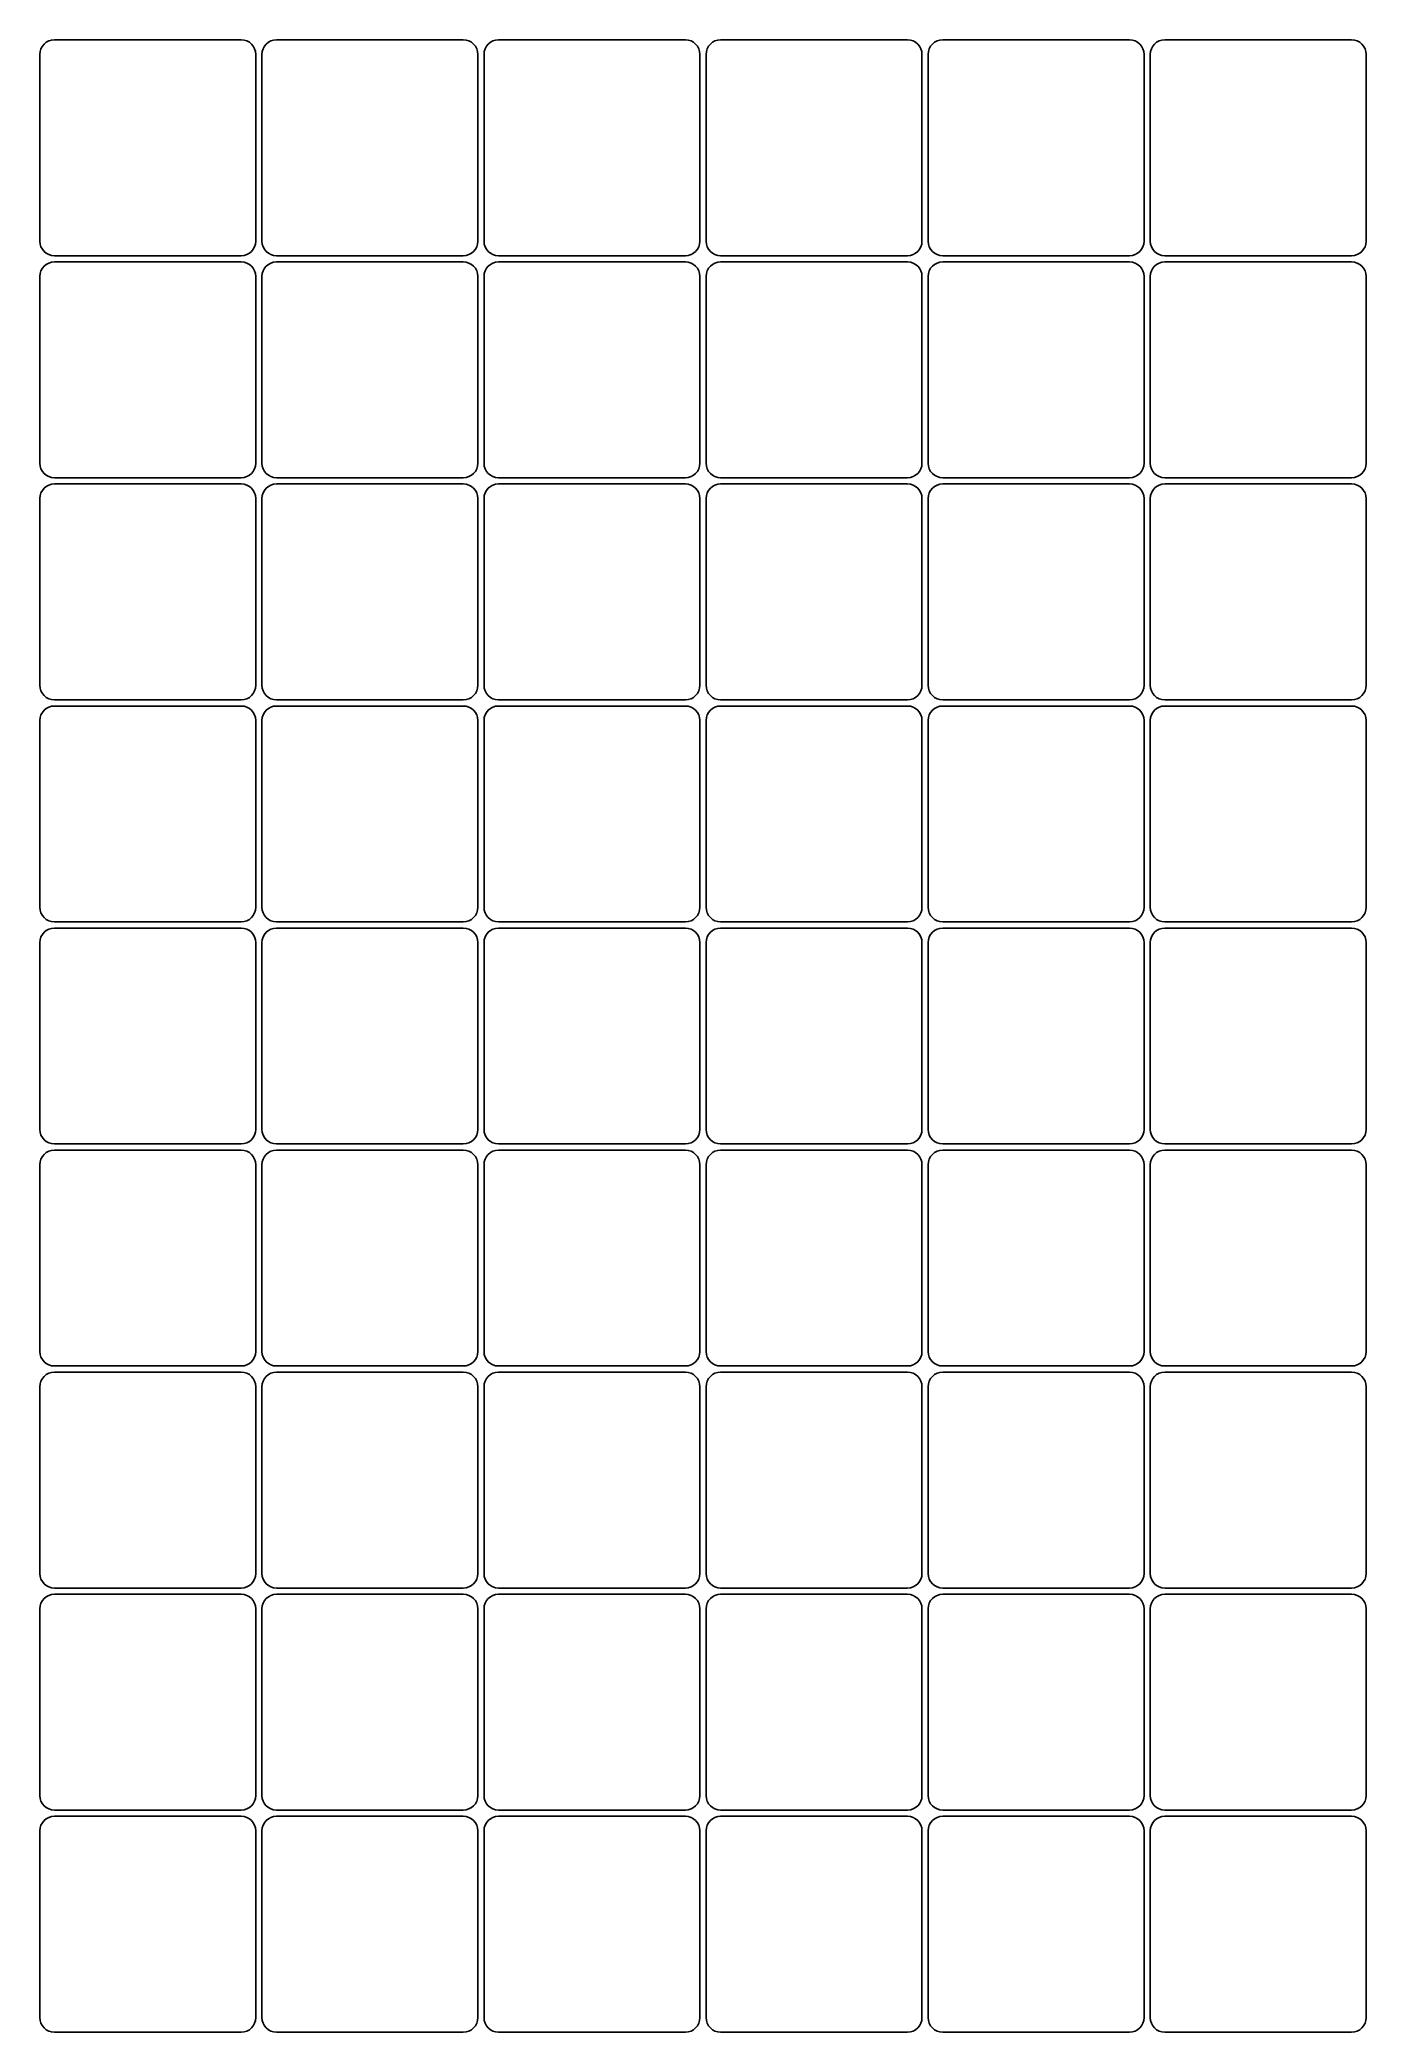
# Model space of a CAD drawing. Header units: inches. Extents: x 0.4 to 11.2, y -16.9 to -0.7.
import ezdxf

# ---------------------------------------------------------------- set-up
doc = ezdxf.new("R2010")
doc.units = ezdxf.units.IN

msp = doc.modelspace()

# ---------------------------------------------------------------- linework, layer by layer
for p, q in [((2.032, -0.7), (0.518, -0.7)), ((3.832, -0.7), (2.318, -0.7)), ((5.632, -0.7), (4.118, -0.7)), ((7.432, -0.7), (5.918, -0.7)), ((9.232, -0.7), (7.718, -0.7)), ((11.032, -0.7), (9.518, -0.7)), ((0.4, -0.818), (0.4, -2.332)), ((2.15, -2.332), (2.15, -0.818)), ((2.2, -0.818), (2.2, -2.332)), ((3.95, -2.332), (3.95, -0.818)), ((4, -0.818), (4, -2.332)), ((5.75, -2.332), (5.75, -0.818)), ((5.8, -0.818), (5.8, -2.332)), ((7.55, -2.332), (7.55, -0.818)), ((7.6, -0.818), (7.6, -2.332)), ((9.35, -2.332), (9.35, -0.818)), ((9.4, -0.818), (9.4, -2.332)), ((11.15, -2.332), (11.15, -0.818)), ((0.518, -2.45), (2.032, -2.45)), ((2.032, -2.5), (0.518, -2.5)), ((2.318, -2.45), (3.832, -2.45)), ((3.832, -2.5), (2.318, -2.5)), ((4.118, -2.45), (5.632, -2.45)), ((5.632, -2.5), (4.118, -2.5)), ((5.918, -2.45), (7.432, -2.45)), ((7.432, -2.5), (5.918, -2.5)), ((7.718, -2.45), (9.232, -2.45)), ((9.232, -2.5), (7.718, -2.5)), ((9.518, -2.45), (11.032, -2.45)), ((11.032, -2.5), (9.518, -2.5)), ((0.4, -2.618), (0.4, -4.132)), ((2.15, -4.132), (2.15, -2.618)), ((2.2, -2.618), (2.2, -4.132)), ((3.95, -4.132), (3.95, -2.618)), ((4, -2.618), (4, -4.132)), ((5.75, -4.132), (5.75, -2.618)), ((5.8, -2.618), (5.8, -4.132)), ((7.55, -4.132), (7.55, -2.618)), ((7.6, -2.618), (7.6, -4.132)), ((9.35, -4.132), (9.35, -2.618)), ((9.4, -2.618), (9.4, -4.132)), ((11.15, -4.132), (11.15, -2.618)), ((0.518, -4.25), (2.032, -4.25)), ((2.032, -4.3), (0.518, -4.3)), ((2.318, -4.25), (3.832, -4.25)), ((3.832, -4.3), (2.318, -4.3)), ((4.118, -4.25), (5.632, -4.25)), ((5.632, -4.3), (4.118, -4.3)), ((5.918, -4.25), (7.432, -4.25)), ((7.432, -4.3), (5.918, -4.3)), ((7.718, -4.25), (9.232, -4.25)), ((9.232, -4.3), (7.718, -4.3)), ((9.518, -4.25), (11.032, -4.25)), ((11.032, -4.3), (9.518, -4.3)), ((0.4, -4.418), (0.4, -5.932)), ((2.15, -5.932), (2.15, -4.418)), ((2.2, -4.418), (2.2, -5.932)), ((3.95, -5.932), (3.95, -4.418)), ((4, -4.418), (4, -5.932)), ((5.75, -5.932), (5.75, -4.418)), ((5.8, -4.418), (5.8, -5.932)), ((7.55, -5.932), (7.55, -4.418)), ((7.6, -4.418), (7.6, -5.932)), ((9.35, -5.932), (9.35, -4.418)), ((9.4, -4.418), (9.4, -5.932)), ((11.15, -5.932), (11.15, -4.418)), ((0.518, -6.05), (2.032, -6.05)), ((2.032, -6.1), (0.518, -6.1)), ((2.318, -6.05), (3.832, -6.05)), ((3.832, -6.1), (2.318, -6.1)), ((4.118, -6.05), (5.632, -6.05)), ((5.632, -6.1), (4.118, -6.1)), ((5.918, -6.05), (7.432, -6.05)), ((7.432, -6.1), (5.918, -6.1)), ((7.718, -6.05), (9.232, -6.05)), ((9.232, -6.1), (7.718, -6.1)), ((9.518, -6.05), (11.032, -6.05)), ((11.032, -6.1), (9.518, -6.1)), ((0.4, -6.218), (0.4, -7.732)), ((2.15, -7.732), (2.15, -6.218)), ((2.2, -6.218), (2.2, -7.732)), ((3.95, -7.732), (3.95, -6.218)), ((4, -6.218), (4, -7.732)), ((5.75, -7.732), (5.75, -6.218)), ((5.8, -6.218), (5.8, -7.732)), ((7.55, -7.732), (7.55, -6.218)), ((7.6, -6.218), (7.6, -7.732)), ((9.35, -7.732), (9.35, -6.218)), ((9.4, -6.218), (9.4, -7.732)), ((11.15, -7.732), (11.15, -6.218)), ((0.518, -7.85), (2.032, -7.85)), ((2.032, -7.9), (0.518, -7.9)), ((2.318, -7.85), (3.832, -7.85)), ((3.832, -7.9), (2.318, -7.9)), ((4.118, -7.85), (5.632, -7.85)), ((5.632, -7.9), (4.118, -7.9)), ((5.918, -7.85), (7.432, -7.85)), ((7.432, -7.9), (5.918, -7.9)), ((7.718, -7.85), (9.232, -7.85)), ((9.232, -7.9), (7.718, -7.9)), ((9.518, -7.85), (11.032, -7.85)), ((11.032, -7.9), (9.518, -7.9)), ((0.4, -8.018), (0.4, -9.532)), ((2.15, -9.532), (2.15, -8.018)), ((2.2, -8.018), (2.2, -9.532)), ((3.95, -9.532), (3.95, -8.018)), ((4, -8.018), (4, -9.532)), ((5.75, -9.532), (5.75, -8.018)), ((5.8, -8.018), (5.8, -9.532)), ((7.55, -9.532), (7.55, -8.018)), ((7.6, -8.018), (7.6, -9.532)), ((9.35, -9.532), (9.35, -8.018)), ((9.4, -8.018), (9.4, -9.532)), ((11.15, -9.532), (11.15, -8.018)), ((0.518, -9.65), (2.032, -9.65)), ((2.318, -9.65), (3.832, -9.65)), ((4.118, -9.65), (5.632, -9.65)), ((5.918, -9.65), (7.432, -9.65)), ((7.718, -9.65), (9.232, -9.65)), ((9.518, -9.65), (11.032, -9.65)), ((0.4, -9.818), (0.4, -11.332)), ((2.032, -9.7), (0.518, -9.7)), ((2.15, -11.332), (2.15, -9.818)), ((2.2, -9.818), (2.2, -11.332)), ((3.832, -9.7), (2.318, -9.7)), ((3.95, -11.332), (3.95, -9.818)), ((4, -9.818), (4, -11.332)), ((5.632, -9.7), (4.118, -9.7)), ((5.75, -11.332), (5.75, -9.818)), ((5.8, -9.818), (5.8, -11.332)), ((7.432, -9.7), (5.918, -9.7)), ((7.55, -11.332), (7.55, -9.818)), ((7.6, -9.818), (7.6, -11.332)), ((9.232, -9.7), (7.718, -9.7)), ((9.35, -11.332), (9.35, -9.818)), ((9.4, -9.818), (9.4, -11.332)), ((11.032, -9.7), (9.518, -9.7)), ((11.15, -11.332), (11.15, -9.818)), ((0.518, -11.45), (2.032, -11.45)), ((2.318, -11.45), (3.832, -11.45)), ((4.118, -11.45), (5.632, -11.45)), ((5.918, -11.45), (7.432, -11.45)), ((7.718, -11.45), (9.232, -11.45)), ((9.518, -11.45), (11.032, -11.45)), ((0.4, -11.618), (0.4, -13.132)), ((2.032, -11.5), (0.518, -11.5)), ((2.15, -13.132), (2.15, -11.618)), ((2.2, -11.618), (2.2, -13.132)), ((3.832, -11.5), (2.318, -11.5)), ((3.95, -13.132), (3.95, -11.618)), ((4, -11.618), (4, -13.132)), ((5.632, -11.5), (4.118, -11.5)), ((5.75, -13.132), (5.75, -11.618)), ((5.8, -11.618), (5.8, -13.132)), ((7.432, -11.5), (5.918, -11.5)), ((7.55, -13.132), (7.55, -11.618)), ((7.6, -11.618), (7.6, -13.132)), ((9.232, -11.5), (7.718, -11.5)), ((9.35, -13.132), (9.35, -11.618)), ((9.4, -11.618), (9.4, -13.132)), ((11.032, -11.5), (9.518, -11.5)), ((11.15, -13.132), (11.15, -11.618)), ((0.518, -13.25), (2.032, -13.25)), ((2.032, -13.3), (0.518, -13.3)), ((2.318, -13.25), (3.832, -13.25)), ((3.832, -13.3), (2.318, -13.3)), ((4.118, -13.25), (5.632, -13.25)), ((5.632, -13.3), (4.118, -13.3)), ((5.918, -13.25), (7.432, -13.25)), ((7.432, -13.3), (5.918, -13.3)), ((7.718, -13.25), (9.232, -13.25)), ((9.232, -13.3), (7.718, -13.3)), ((9.518, -13.25), (11.032, -13.25)), ((11.032, -13.3), (9.518, -13.3)), ((0.4, -13.418), (0.4, -14.932)), ((2.15, -14.932), (2.15, -13.418)), ((2.2, -13.418), (2.2, -14.932)), ((3.95, -14.932), (3.95, -13.418)), ((4, -13.418), (4, -14.932)), ((5.75, -14.932), (5.75, -13.418)), ((5.8, -13.418), (5.8, -14.932)), ((7.55, -14.932), (7.55, -13.418)), ((7.6, -13.418), (7.6, -14.932)), ((9.35, -14.932), (9.35, -13.418)), ((9.4, -13.418), (9.4, -14.932)), ((11.15, -14.932), (11.15, -13.418)), ((0.518, -15.05), (2.032, -15.05)), ((2.032, -15.1), (0.518, -15.1)), ((2.318, -15.05), (3.832, -15.05)), ((3.832, -15.1), (2.318, -15.1)), ((4.118, -15.05), (5.632, -15.05)), ((5.632, -15.1), (4.118, -15.1)), ((5.918, -15.05), (7.432, -15.05)), ((7.432, -15.1), (5.918, -15.1)), ((7.718, -15.05), (9.232, -15.05)), ((9.232, -15.1), (7.718, -15.1)), ((9.518, -15.05), (11.032, -15.05)), ((11.032, -15.1), (9.518, -15.1)), ((0.4, -15.218), (0.4, -16.732)), ((2.15, -16.732), (2.15, -15.218)), ((2.2, -15.218), (2.2, -16.732)), ((3.95, -16.732), (3.95, -15.218)), ((4, -15.218), (4, -16.732)), ((5.75, -16.732), (5.75, -15.218)), ((5.8, -15.218), (5.8, -16.732)), ((7.55, -16.732), (7.55, -15.218)), ((7.6, -15.218), (7.6, -16.732)), ((9.35, -16.732), (9.35, -15.218)), ((9.4, -15.218), (9.4, -16.732)), ((11.15, -16.732), (11.15, -15.218)), ((0.518, -16.85), (2.032, -16.85)), ((2.318, -16.85), (3.832, -16.85)), ((4.118, -16.85), (5.632, -16.85)), ((5.918, -16.85), (7.432, -16.85)), ((7.718, -16.85), (9.232, -16.85)), ((9.518, -16.85), (11.032, -16.85))]:
    msp.add_line(p, q)
for centre, start, end in [((0.518, -0.818), 90, 180), ((2.032, -0.818), 0, 90), ((2.318, -0.818), 90, 180), ((3.832, -0.818), 0, 90), ((4.118, -0.818), 90, 180), ((5.632, -0.818), 0, 90), ((5.918, -0.818), 90, 180), ((7.432, -0.818), 0, 90), ((7.718, -0.818), 90, 180), ((9.232, -0.818), 0, 90), ((9.518, -0.818), 90, 180), ((11.032, -0.818), 0, 90), ((0.518, -2.332), 180, 270), ((2.032, -2.332), 270, 360), ((2.318, -2.332), 180, 270), ((3.832, -2.332), 270, 360), ((4.118, -2.332), 180, 270), ((5.632, -2.332), 270, 360), ((5.918, -2.332), 180, 270), ((7.432, -2.332), 270, 360), ((7.718, -2.332), 180, 270), ((9.232, -2.332), 270, 360), ((9.518, -2.332), 180, 270), ((11.032, -2.332), 270, 360), ((0.518, -2.618), 90, 180), ((2.032, -2.618), 0, 90), ((2.318, -2.618), 90, 180), ((3.832, -2.618), 0, 90), ((4.118, -2.618), 90, 180), ((5.632, -2.618), 0, 90), ((5.918, -2.618), 90, 180), ((7.432, -2.618), 0, 90), ((7.718, -2.618), 90, 180), ((9.232, -2.618), 0, 90), ((9.518, -2.618), 90, 180), ((11.032, -2.618), 0, 90), ((0.518, -4.132), 180, 270), ((2.032, -4.132), 270, 360), ((2.318, -4.132), 180, 270), ((3.832, -4.132), 270, 360), ((4.118, -4.132), 180, 270), ((5.632, -4.132), 270, 360), ((5.918, -4.132), 180, 270), ((7.432, -4.132), 270, 360), ((7.718, -4.132), 180, 270), ((9.232, -4.132), 270, 360), ((9.518, -4.132), 180, 270), ((11.032, -4.132), 270, 360), ((0.518, -4.418), 90, 180), ((2.032, -4.418), 0, 90), ((2.318, -4.418), 90, 180), ((3.832, -4.418), 0, 90), ((4.118, -4.418), 90, 180), ((5.632, -4.418), 0, 90), ((5.918, -4.418), 90, 180), ((7.432, -4.418), 0, 90), ((7.718, -4.418), 90, 180), ((9.232, -4.418), 0, 90), ((9.518, -4.418), 90, 180), ((11.032, -4.418), 0, 90), ((0.518, -5.932), 180, 270), ((2.032, -5.932), 270, 360), ((2.318, -5.932), 180, 270), ((3.832, -5.932), 270, 360), ((4.118, -5.932), 180, 270), ((5.632, -5.932), 270, 360), ((5.918, -5.932), 180, 270), ((7.432, -5.932), 270, 360), ((7.718, -5.932), 180, 270), ((9.232, -5.932), 270, 360), ((9.518, -5.932), 180, 270), ((11.032, -5.932), 270, 360), ((0.518, -6.218), 90, 180), ((2.032, -6.218), 0, 90), ((2.318, -6.218), 90, 180), ((3.832, -6.218), 0, 90), ((4.118, -6.218), 90, 180), ((5.632, -6.218), 0, 90), ((5.918, -6.218), 90, 180), ((7.432, -6.218), 0, 90), ((7.718, -6.218), 90, 180), ((9.232, -6.218), 0, 90), ((9.518, -6.218), 90, 180), ((11.032, -6.218), 0, 90), ((0.518, -7.732), 180, 270), ((2.032, -7.732), 270, 360), ((2.318, -7.732), 180, 270), ((3.832, -7.732), 270, 360), ((4.118, -7.732), 180, 270), ((5.632, -7.732), 270, 360), ((5.918, -7.732), 180, 270), ((7.432, -7.732), 270, 360), ((7.718, -7.732), 180, 270), ((9.232, -7.732), 270, 360), ((9.518, -7.732), 180, 270), ((11.032, -7.732), 270, 360), ((0.518, -8.018), 90, 180), ((2.032, -8.018), 0, 90), ((2.318, -8.018), 90, 180), ((3.832, -8.018), 0, 90), ((4.118, -8.018), 90, 180), ((5.632, -8.018), 0, 90), ((5.918, -8.018), 90, 180), ((7.432, -8.018), 0, 90), ((7.718, -8.018), 90, 180), ((9.232, -8.018), 0, 90), ((9.518, -8.018), 90, 180), ((11.032, -8.018), 0, 90), ((0.518, -9.532), 180, 270), ((2.032, -9.532), 270, 360), ((2.318, -9.532), 180, 270), ((3.832, -9.532), 270, 360), ((4.118, -9.532), 180, 270), ((5.632, -9.532), 270, 360), ((5.918, -9.532), 180, 270), ((7.432, -9.532), 270, 360), ((7.718, -9.532), 180, 270), ((9.232, -9.532), 270, 360), ((9.518, -9.532), 180, 270), ((11.032, -9.532), 270, 360), ((0.518, -9.818), 90, 180), ((2.032, -9.818), 0, 90), ((2.318, -9.818), 90, 180), ((3.832, -9.818), 0, 90), ((4.118, -9.818), 90, 180), ((5.632, -9.818), 0, 90), ((5.918, -9.818), 90, 180), ((7.432, -9.818), 0, 90), ((7.718, -9.818), 90, 180), ((9.232, -9.818), 0, 90), ((9.518, -9.818), 90, 180), ((11.032, -9.818), 0, 90), ((0.518, -11.332), 180, 270), ((2.032, -11.332), 270, 360), ((2.318, -11.332), 180, 270), ((3.832, -11.332), 270, 360), ((4.118, -11.332), 180, 270), ((5.632, -11.332), 270, 360), ((5.918, -11.332), 180, 270), ((7.432, -11.332), 270, 360), ((7.718, -11.332), 180, 270), ((9.232, -11.332), 270, 360), ((9.518, -11.332), 180, 270), ((11.032, -11.332), 270, 360), ((0.518, -11.618), 90, 180), ((2.032, -11.618), 0, 90), ((2.318, -11.618), 90, 180), ((3.832, -11.618), 0, 90), ((4.118, -11.618), 90, 180), ((5.632, -11.618), 0, 90), ((5.918, -11.618), 90, 180), ((7.432, -11.618), 0, 90), ((7.718, -11.618), 90, 180), ((9.232, -11.618), 0, 90), ((9.518, -11.618), 90, 180), ((11.032, -11.618), 0, 90), ((0.518, -13.132), 180, 270), ((2.032, -13.132), 270, 360), ((2.318, -13.132), 180, 270), ((3.832, -13.132), 270, 360), ((4.118, -13.132), 180, 270), ((5.632, -13.132), 270, 360), ((5.918, -13.132), 180, 270), ((7.432, -13.132), 270, 360), ((7.718, -13.132), 180, 270), ((9.232, -13.132), 270, 360), ((9.518, -13.132), 180, 270), ((11.032, -13.132), 270, 360), ((0.518, -13.418), 90, 180), ((2.032, -13.418), 0, 90), ((2.318, -13.418), 90, 180), ((3.832, -13.418), 0, 90), ((4.118, -13.418), 90, 180), ((5.632, -13.418), 0, 90), ((5.918, -13.418), 90, 180), ((7.432, -13.418), 0, 90), ((7.718, -13.418), 90, 180), ((9.232, -13.418), 0, 90), ((9.518, -13.418), 90, 180), ((11.032, -13.418), 0, 90), ((0.518, -14.932), 180, 270), ((2.032, -14.932), 270, 360), ((2.318, -14.932), 180, 270), ((3.832, -14.932), 270, 360), ((4.118, -14.932), 180, 270), ((5.632, -14.932), 270, 360), ((5.918, -14.932), 180, 270), ((7.432, -14.932), 270, 360), ((7.718, -14.932), 180, 270), ((9.232, -14.932), 270, 360), ((9.518, -14.932), 180, 270), ((11.032, -14.932), 270, 360), ((0.518, -15.218), 90, 180), ((2.032, -15.218), 0, 90), ((2.318, -15.218), 90, 180), ((3.832, -15.218), 0, 90), ((4.118, -15.218), 90, 180), ((5.632, -15.218), 0, 90), ((5.918, -15.218), 90, 180), ((7.432, -15.218), 0, 90), ((7.718, -15.218), 90, 180), ((9.232, -15.218), 0, 90), ((9.518, -15.218), 90, 180), ((11.032, -15.218), 0, 90), ((0.518, -16.732), 180, 270), ((2.032, -16.732), 270, 360), ((2.318, -16.732), 180, 270), ((3.832, -16.732), 270, 360), ((4.118, -16.732), 180, 270), ((5.632, -16.732), 270, 360), ((5.918, -16.732), 180, 270), ((7.432, -16.732), 270, 360), ((7.718, -16.732), 180, 270), ((9.232, -16.732), 270, 360), ((9.518, -16.732), 180, 270), ((11.032, -16.732), 270, 360)]:
    msp.add_arc(centre, 0.118, start, end)

doc.saveas('drawing.dxf')
